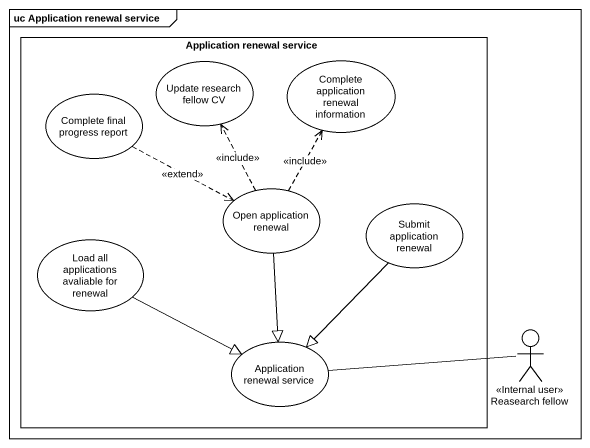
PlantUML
@startuml
mainframe uc Application renewal service
rectangle "Application renewal service" as Application_renewal_service {
  usecase "Complete final progress report" as Complete_final_progress
  usecase "Update research fellow CV" as Update_research_fellow_CV
  usecase "Complete application renewal information" as Complete_application
  usecase "Open application renewal" as Open_application_renewal
  usecase "Submit application renewal" as Submit_application_renewal
  usecase "Load all applications avaliable for renewal" as Load_all_applications
  usecase "Application renewal service" as Application_renewal_service_2
}
actor "Reasearch fellow" as Reasearch_fellow <<Internal user>>
Complete_final_progress .right.> Open_application_renewal : <<extend>>
Open_application_renewal .up.> Update_research_fellow_CV : <<include>>
Open_application_renewal .up.> Complete_application : <<include>>
Open_application_renewal --|> Application_renewal_service_2
Submit_application_renewal --|> Application_renewal_service_2
Load_all_applications -right-|> Application_renewal_service_2
Reasearch_fellow -left- Application_renewal_service_2
@enduml
